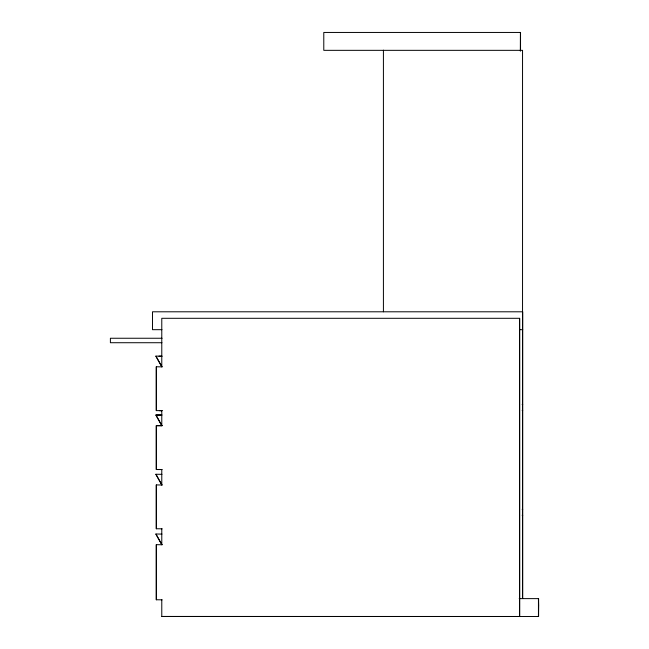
<?xml version="1.0" encoding="UTF-8"?>
<svg xmlns="http://www.w3.org/2000/svg" width="649" height="649" viewBox="0 0 649 649"><rect width="100%" height="100%" fill="white"/><g stroke="black" fill="none" stroke-linecap="round" stroke-linejoin="round"><path stroke-width="0.97" d="M520.449 50.338L520.449 32.45L520.376 51.198M522.542 329.684L522.542 311.796M164.935 616.518L170.825 616.477M161.942 329.684L152.483 329.684L152.483 311.796L522.705 311.796L522.705 598.321M519.5 329.684L522.705 329.684M162.072 338.251L110.395 338.251L110.395 342.721L161.934 342.721M161.934 356.155L155.817 356.114L161.779 366.782L161.779 318.302L519.549 318.302L519.549 616.477L161.779 616.445L161.779 599.757M158.973 356.187L161.95 356.187M162.153 366.855L156.231 366.782L156.231 410.614L161.999 410.647M522.145 404.392L522.705 404.424M522.145 410.355L522.705 410.387M159.378 410.687L162.153 410.687M161.779 414.995L155.817 414.995L161.779 425.663L156.231 425.663L156.231 469.495L161.779 469.495L161.779 484.925L155.817 474.257L161.95 474.33M161.934 415.036L155.971 415.036L161.934 425.703M162.153 425.736L156.385 425.703L156.385 469.527L162.153 469.568M162.153 484.998L156.231 484.925L156.231 528.748L162.153 528.821M522.145 509.262L522.705 509.303M522.145 515.225L522.705 515.265M161.95 534.086L155.817 534.013L161.779 544.681L161.779 528.748M162.153 544.754L156.231 544.681L156.231 599.757L162.153 599.83M519.184 598.621L538.605 598.621L538.605 616.518L161.934 616.477M155.971 356.155L161.934 366.823M155.971 474.289L161.934 484.957M155.971 534.046L161.934 544.714M522.542 598.289L522.542 50.338L323.786 50.338L323.786 32.45L520.53 32.45L520.53 50.338M519.703 318.334L519.703 616.518M383.413 50.151L383.413 311.796M161.779 410.614L161.779 425.663M156.385 366.823L156.385 410.647M156.385 484.957L156.385 528.789M156.385 544.714L156.385 599.79M538.605 605.201L538.451 616.518L538.451 598.621L538.605 605.201"/></g></svg>
